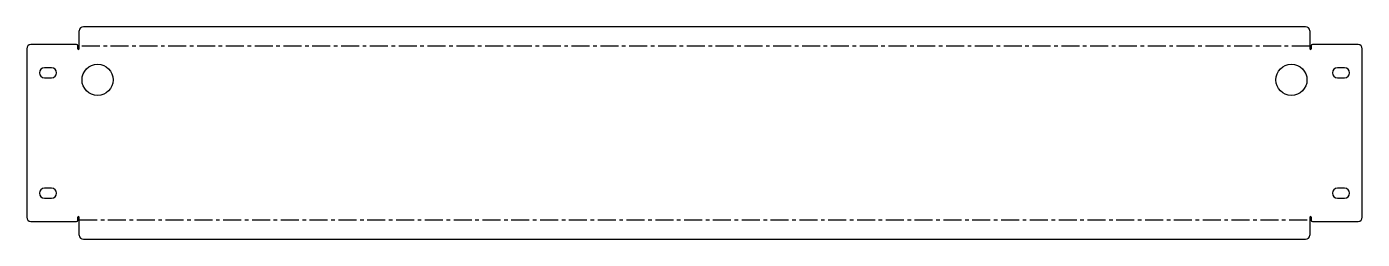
# Model space of a CAD drawing. Header units: millimetres. Extents: x -471 to 471, y -75 to 75.
import ezdxf

# ---------------------------------------------------------------- set-up
doc = ezdxf.new("R2010")
doc.units = ezdxf.units.MM
doc.linetypes.add('CENTERX2', pattern=[20.32, 12.7, -2.54, 2.54, -2.54])

msp = doc.modelspace()

# ---------------------------------------------------------------- linework, layer by layer
at = {"color": 7, "linetype": 'Continuous', "lineweight": 25}
for p, q in [((-434, 59.5), (-434, 72.03)), ((431, 75.03), (-431, 75.03)), ((434, 72.03), (434, 59.5)), ((-471, 59.5), (-471, -59.5)), ((-436, 62.5), (-468, 62.5)), ((-435, 59.5), (-435, 61.5)), ((435, 61.5), (435, 59.5)), ((468, 62.5), (436, 62.5)), ((471, -59.5), (471, 59.5)), ((-453.5, 46), (-458.5, 46)), ((-458.5, 39), (-453.5, 39)), ((458.5, 46), (453.5, 46)), ((453.5, 39), (458.5, 39)), ((-453.5, -39), (-458.5, -39)), ((-458.5, -46), (-453.5, -46)), ((458.5, -39), (453.5, -39)), ((453.5, -46), (458.5, -46)), ((-468, -62.5), (-436, -62.5)), ((-435, -61.5), (-435, -59.5)), ((-434, -72.03), (-434, -59.5)), ((434, -59.5), (434, -72.03)), ((435, -59.5), (435, -61.5)), ((436, -62.5), (468, -62.5)), ((-431, -75.03), (431, -75.03))]:
    msp.add_line(p, q, dxfattribs=at)
at = {"color": 7, "linetype": 'CENTERX2'}
for p, q in [((434, 61.27), (-434, 61.27)), ((-434, -61.27), (434, -61.27))]:
    msp.add_line(p, q, dxfattribs=at)
at = {"color": 7, "linetype": 'Continuous', "lineweight": 25}
for centre in [(-421, 37.5), (421, 37.5)]:
    msp.add_circle(centre, 11, dxfattribs=at)
for centre, radius, start, end in [((-431, 72.03), 3, 90, 180), ((431, 72.03), 3, 0, 90), ((-468, 59.5), 3, 90, 180), ((-436, 61.5), 1, 0, 90), ((-434.5, 59.5), 0.5, 180, 0), ((434.5, 59.5), 0.5, 180, 0), ((436, 61.5), 1, 90, 180), ((468, 59.5), 3, 0, 90), ((-458.5, 42.5), 3.5, 90, 270), ((-453.5, 42.5), 3.5, 270, 90), ((453.5, 42.5), 3.5, 90, 270), ((458.5, 42.5), 3.5, 270, 90), ((-458.5, -42.5), 3.5, 90, 270), ((-453.5, -42.5), 3.5, 270, 90), ((453.5, -42.5), 3.5, 90, 270), ((458.5, -42.5), 3.5, 270, 90), ((-468, -59.5), 3, 180, 270), ((-436, -61.5), 1, 270, 360), ((-434.5, -59.5), 0.5, 360, 180), ((434.5, -59.5), 0.5, 0, 180), ((436, -61.5), 1, 180, 270), ((468, -59.5), 3, 270, 0), ((-431, -72.03), 3, 180, 270), ((431, -72.03), 3, 270, 0)]:
    msp.add_arc(centre, radius, start, end, dxfattribs=at)

doc.saveas('drawing.dxf')
